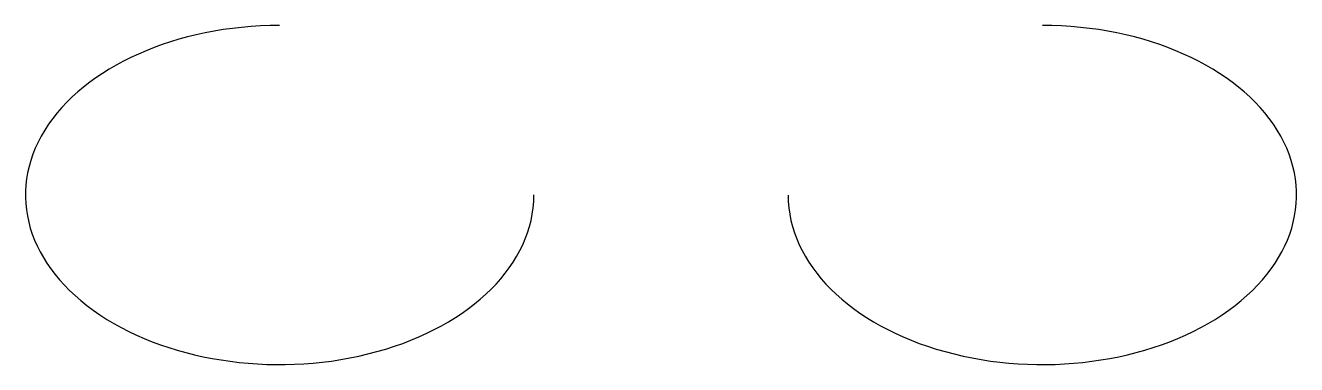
# Model space of a CAD drawing. Header units: millimetres. Extents: x 20 to 170, y 20 to 60.
import ezdxf

# ---------------------------------------------------------------- set-up
doc = ezdxf.new("R2010")
doc.units = ezdxf.units.MM
doc.layers.get('0').update_dxf_attribs({"linetype": 'CONTINUOUS', "lineweight": 25, "true_color": 0x000000})

msp = doc.modelspace()

# ---------------------------------------------------------------- linework, layer by layer
for centre, start_param, end_param in [((50, 40), 4.712389, 3.141593), ((140, 40), 0, 4.712389)]:
    msp.add_ellipse(centre, major_axis=(-30, 0), ratio=0.666667, start_param=start_param, end_param=end_param)

doc.saveas('drawing.dxf')
